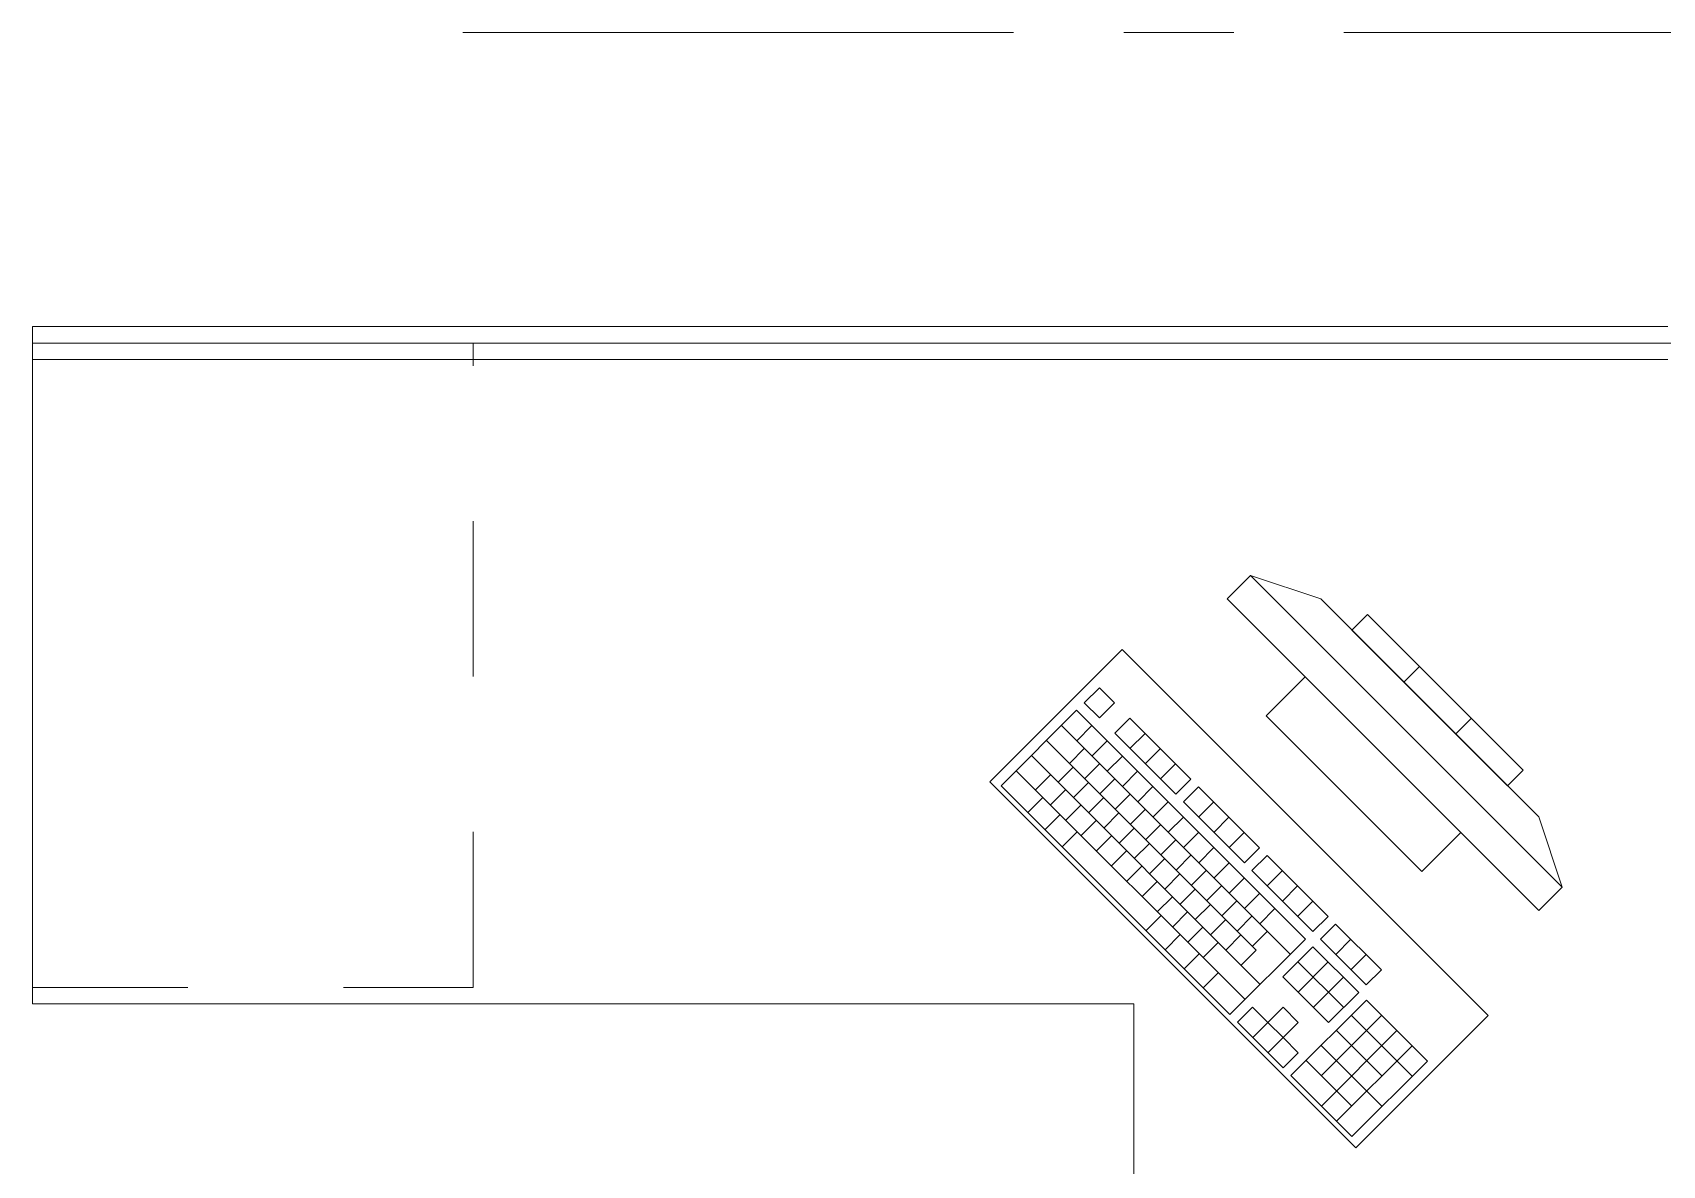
# Model space of a CAD drawing. Header units: inches. Extents: x -38 to 5698, y -33 to 92.
# Drawn here: x 195.384 to 196.864, y 19.871 to 20.9 of the extents above; entities that cross this region are included whole.
import ezdxf

# ---------------------------------------------------------------- set-up
doc = ezdxf.new("R2010")
doc.units = ezdxf.units.IN
doc.header["$MEASUREMENT"] = 0
doc.linetypes.add('Punto & Raya', pattern=[0.65, 0.5, -0.075, 0, -0.075])
doc.linetypes.add('Rayas', pattern=[0.282222, 0.141111, -0.141111])
doc.layers.add('02 _ ARQ _ ALB _ Ejes Generales', color=7, linetype='Continuous')
doc.layers.add('Interior - Mobiliario', color=7, linetype='Continuous')

msp = doc.modelspace()

# ---------------------------------------------------------------- linework, layer by layer
at = {"layer": '02 _ ARQ _ ALB _ Ejes Generales', "color": 252, "linetype": 'Punto & Raya', "lineweight": 13}
msp.add_line((195.7749, 20.9), (197.7749, 20.9), dxfattribs=at)
at = {"layer": 'Interior - Mobiliario', "color": 175, "linetype": 'Continuous', "lineweight": 13}
for p, q in [((195.3841, 20.633), (195.3841, 20.603)), ((196.8691, 20.633), (195.3841, 20.633)), ((195.3841, 20.603), (196.8691, 20.603)), ((196.4902, 20.4069), (196.469, 20.3857)), ((196.773, 20.124), (196.4902, 20.4069)), ((196.4902, 20.4069), (196.5538, 20.3857)), ((196.469, 20.3857), (196.7518, 20.1028)), ((196.5538, 20.3857), (196.7518, 20.1877)), ((196.5962, 20.3715), (196.5821, 20.3574)), ((196.7377, 20.2301), (196.5962, 20.3715)), ((196.5821, 20.3574), (196.7235, 20.216)), ((196.6292, 20.3102), (196.6434, 20.3244)), ((196.5397, 20.315), (196.5043, 20.2796)), ((196.6811, 20.1735), (196.5397, 20.315)), ((196.3528, 20.3051), (196.3391, 20.2914)), ((196.3391, 20.2914), (196.3529, 20.2776)), ((196.3666, 20.2913), (196.3528, 20.3051)), ((196.3529, 20.2776), (196.3666, 20.2913)), ((196.3322, 20.2846), (196.2636, 20.216)), ((196.5399, 20.0769), (196.3322, 20.2846)), ((196.3805, 20.2774), (196.3668, 20.2637)), ((196.4359, 20.2221), (196.3805, 20.2774)), ((196.5043, 20.2796), (196.6457, 20.1382)), ((196.6764, 20.2631), (196.6905, 20.2772)), ((196.3185, 20.2709), (196.5262, 20.0631)), ((196.3323, 20.257), (196.3461, 20.2707)), ((196.3668, 20.2637), (196.4222, 20.2083)), ((196.3806, 20.2499), (196.3943, 20.2636)), ((196.3048, 20.2571), (196.4952, 20.0667)), ((196.3256, 20.2364), (196.3393, 20.2501)), ((196.3462, 20.2432), (196.3599, 20.2569)), ((196.3945, 20.236), (196.4082, 20.2498)), ((196.2911, 20.2434), (196.4988, 20.0357)), ((196.3153, 20.2192), (196.329, 20.2329)), ((196.3394, 20.2225), (196.3531, 20.2362)), ((196.36, 20.2293), (196.3738, 20.243)), ((196.4083, 20.2222), (196.422, 20.2359)), ((196.2774, 20.2297), (196.4851, 20.022)), ((196.2947, 20.2124), (196.3084, 20.2261)), ((196.3292, 20.2054), (196.3429, 20.2191)), ((196.3533, 20.2087), (196.367, 20.2224)), ((196.3739, 20.2155), (196.3876, 20.2292)), ((196.4222, 20.2083), (196.4359, 20.2221)), ((196.7235, 20.216), (196.7377, 20.2301)), ((196.2636, 20.216), (196.4714, 20.0083)), ((196.2879, 20.1918), (196.3016, 20.2055)), ((196.3085, 20.1986), (196.3222, 20.2123)), ((196.343, 20.1915), (196.3567, 20.2052)), ((196.3671, 20.1948), (196.3808, 20.2085)), ((196.3877, 20.2016), (196.4015, 20.2153)), ((196.4428, 20.2151), (196.4291, 20.2014)), ((196.4982, 20.1597), (196.4428, 20.2151)), ((196.3035, 20.1762), (196.3172, 20.1899)), ((196.3224, 20.1847), (196.3361, 20.1984)), ((196.3568, 20.1777), (196.3706, 20.1914)), ((196.3809, 20.181), (196.3947, 20.1947)), ((196.4016, 20.1878), (196.4153, 20.2015)), ((196.4154, 20.1739), (196.4291, 20.1876)), ((196.4291, 20.2014), (196.4845, 20.146)), ((196.4429, 20.1876), (196.4566, 20.2013)), ((196.4568, 20.1737), (196.4705, 20.1874)), ((196.773, 20.124), (196.7518, 20.1877)), ((196.319, 20.1606), (196.3327, 20.1743)), ((196.3362, 20.1709), (196.3499, 20.1846)), ((196.3707, 20.1638), (196.3844, 20.1775)), ((196.3948, 20.1671), (196.4085, 20.1809)), ((196.4293, 20.1601), (196.443, 20.1738)), ((196.4706, 20.1599), (196.4843, 20.1736)), ((196.6457, 20.1382), (196.6811, 20.1735)), ((196.3501, 20.157), (196.3638, 20.1707)), ((196.3845, 20.15), (196.3983, 20.1637)), ((196.4086, 20.1533), (196.4224, 20.167)), ((196.4431, 20.1462), (196.4568, 20.1599)), ((196.4845, 20.146), (196.4982, 20.1597)), ((196.3639, 20.1432), (196.3776, 20.1569)), ((196.3778, 20.1293), (196.3915, 20.143)), ((196.3984, 20.1361), (196.4121, 20.1498)), ((196.4225, 20.1394), (196.4362, 20.1532)), ((196.457, 20.1324), (196.4707, 20.1461)), ((196.5051, 20.1528), (196.4914, 20.1391)), ((196.5605, 20.0974), (196.5051, 20.1528)), ((196.3916, 20.1155), (196.4053, 20.1292)), ((196.4122, 20.1223), (196.426, 20.136)), ((196.4363, 20.1256), (196.4501, 20.1393)), ((196.4708, 20.1185), (196.4845, 20.1323)), ((196.4914, 20.1391), (196.5468, 20.0837)), ((196.5052, 20.1253), (196.519, 20.139)), ((196.4054, 20.1016), (196.4192, 20.1153)), ((196.4261, 20.1084), (196.4398, 20.1221)), ((196.4502, 20.1117), (196.4639, 20.1255)), ((196.4847, 20.1047), (196.4984, 20.1184)), ((196.5191, 20.1114), (196.5328, 20.1251)), ((196.7518, 20.1028), (196.773, 20.124)), ((196.4193, 20.0878), (196.433, 20.1015)), ((196.4399, 20.0946), (196.4536, 20.1083)), ((196.464, 20.0979), (196.4777, 20.1116)), ((196.4985, 20.0908), (196.5122, 20.1046)), ((196.5329, 20.0976), (196.5466, 20.1113)), ((196.3952, 20.0845), (196.4089, 20.0982)), ((196.4331, 20.0739), (196.4469, 20.0876)), ((196.4538, 20.0807), (196.4675, 20.0944)), ((196.4779, 20.0841), (196.4916, 20.0978)), ((196.4917, 20.0702), (196.5054, 20.0839)), ((196.5468, 20.0837), (196.5605, 20.0974)), ((196.5674, 20.0905), (196.5537, 20.0768)), ((196.609, 20.049), (196.5674, 20.0905)), ((196.4125, 20.0671), (196.4262, 20.0809)), ((196.447, 20.0601), (196.4607, 20.0738)), ((196.4676, 20.0669), (196.4813, 20.0806)), ((196.4714, 20.0083), (196.5399, 20.0769)), ((196.5468, 20.0699), (196.5194, 20.0425)), ((196.5884, 20.0284), (196.5468, 20.0699)), ((196.5537, 20.0768), (196.5952, 20.0353)), ((196.5676, 20.0629), (196.5813, 20.0767)), ((196.4298, 20.0498), (196.4435, 20.0635)), ((196.4815, 20.053), (196.4952, 20.0667)), ((196.5331, 20.0562), (196.5747, 20.0147)), ((196.5333, 20.0287), (196.5607, 20.0561)), ((196.5814, 20.0491), (196.5951, 20.0628)), ((196.4471, 20.0325), (196.4608, 20.0462)), ((196.5194, 20.0425), (196.561, 20.001)), ((196.5471, 20.0148), (196.5745, 20.0422)), ((196.5952, 20.0353), (196.609, 20.049)), ((196.561, 20.001), (196.5884, 20.0284)), ((196.492, 20.0151), (196.4783, 20.0014)), ((196.5058, 20.0012), (196.492, 20.0151)), ((196.5196, 20.0149), (196.5058, 20.0012)), ((196.5334, 20.0011), (196.5196, 20.0149)), ((196.5953, 20.0215), (196.5267, 19.9529)), ((196.6507, 19.9661), (196.5953, 20.0215)), ((196.4783, 20.0014), (196.5198, 19.9598)), ((196.4921, 19.9875), (196.5058, 20.0012)), ((196.5058, 20.0012), (196.5197, 19.9874)), ((196.5197, 19.9874), (196.5334, 20.0011)), ((196.5543, 19.9528), (196.6092, 20.0076)), ((196.5816, 20.0078), (196.637, 19.9524)), ((196.506, 19.9737), (196.5197, 19.9874)), ((196.5335, 19.9735), (196.5197, 19.9874)), ((196.5542, 19.9803), (196.6096, 19.9249)), ((196.5544, 19.9252), (196.623, 19.9938)), ((196.5679, 19.994), (196.6094, 19.9525)), ((196.5198, 19.9598), (196.5335, 19.9735)), ((196.5405, 19.9666), (196.582, 19.9251)), ((196.5683, 19.9114), (196.6369, 19.9799)), ((196.5821, 19.8975), (196.6507, 19.9661)), ((196.5267, 19.9529), (196.5821, 19.8975))]:
    msp.add_line(p, q, dxfattribs=at)
at = {"layer": 'Interior - Mobiliario', "color": 175, "linetype": 'Rayas', "lineweight": 13}
for p, q in [((195.7841, 20.033), (195.7841, 20.618)), ((195.3841, 20.033), (195.7841, 20.033))]:
    msp.add_line(p, q, dxfattribs=at)
at = {"layer": 'Interior - Mobiliario', "color": 175, "linetype": 'Continuous', "lineweight": 13, "flags": 128}
for points in [[(196.8841, 20.618), (195.3841, 20.618), (195.3841, 20.018), (196.3841, 20.018), (196.3841, 19.318), (196.8841, 19.318)], [(196.3735, 20.3397), (196.2533, 20.2195), (196.5856, 19.8872), (196.7058, 20.0074)]]:
    msp.add_lwpolyline(points, close=True, dxfattribs=at)

doc.saveas('drawing.dxf')
